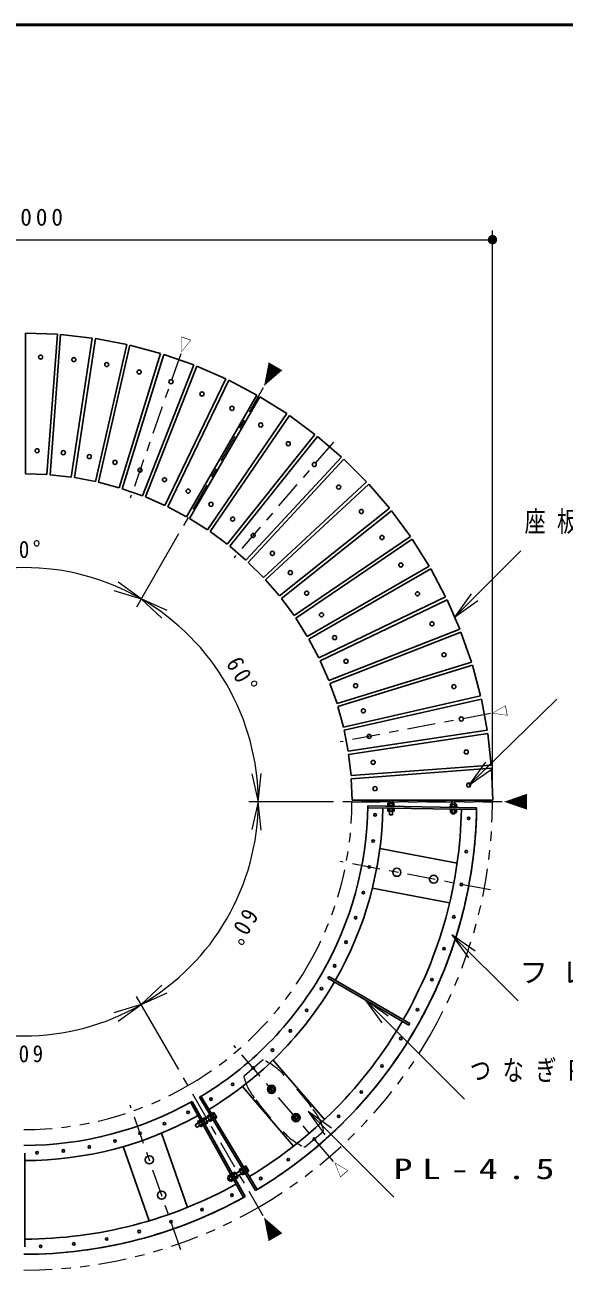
# Model space of a CAD drawing. Units: millimetres on the paper, scale 1:20. Extents: x -365 to 0, y -12 to 257.
# Drawn here: x -267.1 to -209.6, y 124.1 to 257 of the extents above; entities that cross this region are included whole.
import ezdxf
from ezdxf.enums import TextEntityAlignment as Align

# ---------------------------------------------------------------- set-up
doc = ezdxf.new("R2010")
doc.units = ezdxf.units.MM
for name, pattern in [('USER1', [4.5, 2.5, -2]), ('USER2', [6, 3, -1, 1, -1]), ('USER3', [8, 3, -1, 1, -1, 1, -1])]:
    doc.linetypes.add(name, pattern=pattern)
doc.layers.add('LY_1', color=7, linetype='Continuous', lineweight=25)
doc.layers.add('LY_2', color=7, linetype='Continuous', lineweight=13)
doc.styles.add('ＭＳ ゴシック', font='')
doc.styles.get('ＭＳ ゴシック').set_extended_font_data('MS Gothic')

# ---------------------------------------------------------------- blocks, each defined once
blk = doc.blocks.new('open_arrow')
at = {"color": 0, "linetype": 'Continuous', "lineweight": -2}
blk.add_lwpolyline([(7.5, 1.25), (0, 0), (7.5, -1.25)], dxfattribs=at)
blk = doc.blocks.new('filled_dot')
at = {"color": 0, "linetype": 'Continuous', "lineweight": -2, "const_width": 1.25}
blk.add_lwpolyline([(-0.625, 0, 1), (0.625, 0, 1)], format="xyb", close=True, dxfattribs=at)

msp = doc.modelspace()

# ---------------------------------------------------------------- linework, layer by layer
at = {"layer": 'LY_1', "lineweight": 13}
for p, q in [((-317.22, 234.068), (-217.22, 234.068)), ((-217.22, 175.068), (-217.22, 235.068)), ((-250.711, 202.669), (-255.223, 194.855)), ((-221.273, 193.79), (-214.202, 200.861)), ((-219.753, 175.845), (-210.338, 185.02)), ((-234.196, 174.072), (-243.22, 174.072)), ((-221.542, 159.872), (-214.471, 152.801)), ((-250.706, 145.471), (-255.218, 153.285)), ((-230.813, 152.933), (-220.206, 142.327)), ((-236.879, 140.987), (-227.757, 131.864))]:
    msp.add_line(p, q, dxfattribs=at)
at = {"layer": 'LY_1'}
for p, q in [((-267.05, 224.097), (-267.05, 209.087)), ((-263.652, 223.97), (-267.049, 224.097)), ((-263.652, 223.97), (-264.774, 209.002)), ((-263.311, 223.945), (-264.433, 208.976)), ((-259.933, 223.564), (-263.311, 223.945)), ((-259.933, 223.564), (-262.17, 208.721)), ((-259.595, 223.513), (-261.832, 208.67)), ((-256.254, 222.881), (-259.595, 223.513)), ((-256.254, 222.881), (-259.594, 208.247)), ((-255.921, 222.805), (-259.261, 208.171)), ((-252.637, 221.925), (-255.921, 222.805)), ((-252.637, 221.925), (-257.062, 207.581)), ((-252.311, 221.824), (-256.735, 207.481)), ((-249.102, 220.701), (-254.586, 206.729)), ((-249.102, 220.701), (-252.311, 221.824)), ((-248.784, 220.577), (-254.268, 206.604)), ((-245.667, 219.217), (-248.784, 220.577)), ((-245.667, 219.217), (-252.18, 205.693)), ((-245.36, 219.069), (-251.873, 205.545)), ((-242.354, 217.48), (-245.36, 219.069)), ((-242.354, 217.48), (-249.859, 204.481)), ((-242.058, 217.309), (-249.563, 204.31)), ((-242.058, 217.309), (-239.179, 215.5)), ((-239.179, 215.5), (-247.635, 203.098)), ((-238.897, 215.308), (-247.353, 202.906)), ((-238.897, 215.308), (-236.161, 213.289)), ((-236.161, 213.289), (-245.52, 201.553)), ((-235.894, 213.076), (-245.253, 201.341)), ((-235.894, 213.076), (-233.317, 210.858)), ((-233.317, 210.858), (-243.527, 199.855)), ((-233.067, 210.626), (-243.277, 199.623)), ((-233.067, 210.626), (-230.663, 208.222)), ((-264.774, 209.002), (-267.05, 209.087)), ((-262.17, 208.721), (-264.433, 208.976)), ((-259.594, 208.247), (-261.832, 208.67)), ((-257.062, 207.581), (-259.261, 208.171)), ((-254.586, 206.728), (-256.735, 207.481)), ((-230.663, 208.222), (-241.666, 198.012)), ((-230.431, 207.972), (-241.434, 197.762)), ((-230.431, 207.972), (-228.213, 205.394)), ((-252.18, 205.693), (-254.268, 206.604)), ((-249.859, 204.481), (-251.873, 205.545)), ((-228.213, 205.395), (-239.948, 196.036)), ((-228, 205.128), (-239.735, 195.769)), ((-228, 205.127), (-225.981, 202.392)), ((-249.563, 204.31), (-247.635, 203.098)), ((-247.353, 202.906), (-245.52, 201.553)), ((-225.981, 202.392), (-238.383, 193.936)), ((-225.788, 202.11), (-238.191, 193.654)), ((-225.788, 202.11), (-223.98, 199.231)), ((-245.253, 201.34), (-243.527, 199.855)), ((-243.277, 199.623), (-241.666, 198.012)), ((-223.98, 199.231), (-236.979, 191.726)), ((-223.809, 198.935), (-236.808, 191.43)), ((-222.22, 195.929), (-223.809, 198.935)), ((-241.434, 197.762), (-239.948, 196.036)), ((-239.736, 195.769), (-238.383, 193.936)), ((-222.22, 195.929), (-235.744, 189.416)), ((-222.072, 195.621), (-235.596, 189.109)), ((-220.712, 192.505), (-222.072, 195.621)), ((-238.191, 193.654), (-236.979, 191.726)), ((-235.744, 189.416), (-236.808, 191.43)), ((-220.712, 192.505), (-234.685, 187.021)), ((-220.587, 192.187), (-234.56, 186.703)), ((-219.465, 188.978), (-220.588, 192.187)), ((-234.685, 187.021), (-235.596, 189.109)), ((-219.465, 188.978), (-233.808, 184.554)), ((-219.364, 188.652), (-233.708, 184.227)), ((-218.484, 185.368), (-219.364, 188.652)), ((-233.808, 184.554), (-234.56, 186.703)), ((-218.484, 185.368), (-233.118, 182.027)), ((-218.408, 185.035), (-233.042, 181.695)), ((-217.776, 181.694), (-218.408, 185.035)), ((-233.118, 182.027), (-233.708, 184.227)), ((-232.619, 179.457), (-233.042, 181.694)), ((-217.776, 181.694), (-232.619, 179.457)), ((-217.725, 181.356), (-232.568, 179.119)), ((-217.344, 177.978), (-217.725, 181.356)), ((-232.313, 176.856), (-232.568, 179.119)), ((-217.344, 177.978), (-232.313, 176.856)), ((-217.319, 177.637), (-232.287, 176.515)), ((-217.192, 174.239), (-217.319, 177.637)), ((-232.202, 174.239), (-232.287, 176.515)), ((-217.192, 174.239), (-232.202, 174.239)), ((-228.215, 173.927), (-228.215, 174.243)), ((-227.898, 173.927), (-227.898, 174.243)), ((-221.549, 173.811), (-221.549, 174.241)), ((-221.232, 173.811), (-221.232, 174.241)), ((-230.536, 173.429), (-218.918, 173.227)), ((-230.533, 173.629), (-218.914, 173.427)), ((-228.406, 173.594), (-228.406, 173.66)), ((-228.406, 173.66), (-227.706, 173.66)), ((-228.406, 173.594), (-227.706, 173.594)), ((-228.403, 173.38), (-227.703, 173.38)), ((-228.403, 173.313), (-228.403, 173.38)), ((-228.403, 173.313), (-227.703, 173.313)), ((-228.383, 173.66), (-228.383, 173.927)), ((-228.383, 173.927), (-227.73, 173.927)), ((-228.38, 173.047), (-228.38, 173.313)), ((-228.38, 173.047), (-227.726, 173.047)), ((-228.22, 173.66), (-228.22, 173.927)), ((-228.216, 173.047), (-228.216, 173.313)), ((-228.212, 172.657), (-228.212, 173.047)), ((-227.894, 172.657), (-227.894, 173.047)), ((-227.893, 173.66), (-227.893, 173.927)), ((-227.89, 173.047), (-227.89, 173.313)), ((-227.73, 173.66), (-227.73, 173.927)), ((-227.726, 173.047), (-227.726, 173.313)), ((-227.706, 173.594), (-227.706, 173.66)), ((-227.703, 173.313), (-227.703, 173.38)), ((-221.741, 173.544), (-221.041, 173.544)), ((-221.741, 173.478), (-221.741, 173.544)), ((-221.741, 173.478), (-221.041, 173.478)), ((-221.737, 173.197), (-221.737, 173.264)), ((-221.737, 173.264), (-221.037, 173.264)), ((-221.737, 173.197), (-221.037, 173.197)), ((-221.717, 173.811), (-221.064, 173.811)), ((-221.717, 173.544), (-221.717, 173.811)), ((-221.714, 172.931), (-221.714, 173.197)), ((-221.714, 172.931), (-221.061, 172.931)), ((-221.554, 173.544), (-221.554, 173.811)), ((-221.551, 172.931), (-221.551, 173.197)), ((-221.546, 172.773), (-221.546, 172.931)), ((-221.229, 172.773), (-221.229, 172.931)), ((-221.227, 173.544), (-221.227, 173.811)), ((-221.224, 172.931), (-221.224, 173.197)), ((-221.064, 173.544), (-221.064, 173.811)), ((-221.061, 172.931), (-221.061, 173.197)), ((-221.041, 173.478), (-221.041, 173.544)), ((-221.037, 173.197), (-221.037, 173.264)), ((-228.212, 172.657), (-227.894, 172.657)), ((-221.546, 172.773), (-221.229, 172.773)), ((-220.991, 167.527), (-229.236, 169.087)), ((-221.796, 163.269), (-230.041, 164.829)), ((-226.134, 150.232), (-234.794, 155.232)), ((-226.034, 150.405), (-234.694, 155.405)), ((-235.155, 140.13), (-240.629, 146.491)), ((-238.44, 137.304), (-243.913, 143.664)), ((-240.95, 143.747), (-241.202, 143.431)), ((-240.551, 143.687), (-240.95, 143.747)), ((-240.403, 143.311), (-240.551, 143.687)), ((-248.496, 142.516), (-242.512, 132.556)), ((-248.324, 142.619), (-242.34, 132.658)), ((-241.054, 143.055), (-241.202, 143.431)), ((-240.655, 142.995), (-241.055, 143.055)), ((-240.403, 143.311), (-240.655, 142.995)), ((-249.432, 141.979), (-243.798, 131.816)), ((-249.257, 142.077), (-243.623, 131.914)), ((-247.146, 140.809), (-246.973, 140.909)), ((-246.973, 140.909), (-246.646, 140.344)), ((-248.938, 139.581), (-248.601, 139.775)), ((-248.938, 139.581), (-248.78, 139.306)), ((-248.685, 139.921), (-248.454, 140.054)), ((-248.685, 139.921), (-248.358, 139.355)), ((-248.603, 139.779), (-248.372, 139.913)), ((-248.466, 140.074), (-248.408, 140.108)), ((-248.466, 140.074), (-248.116, 139.468)), ((-248.44, 139.497), (-248.209, 139.63)), ((-248.408, 140.108), (-248.058, 139.502)), ((-248.224, 140.217), (-248.167, 140.251)), ((-248.224, 140.217), (-247.874, 139.611)), ((-248.167, 140.251), (-247.817, 139.645)), ((-248.155, 140.231), (-247.924, 140.364)), ((-248.073, 140.089), (-247.842, 140.222)), ((-247.924, 140.364), (-247.597, 139.798)), ((-247.91, 139.806), (-247.679, 139.94)), ((-247.874, 139.611), (-247.817, 139.645)), ((-247.593, 140.361), (-247.866, 140.203)), ((-247.84, 140.218), (-247.566, 140.376)), ((-247.828, 139.665), (-247.597, 139.798)), ((-247.434, 140.086), (-247.707, 139.929)), ((-247.681, 139.944), (-247.408, 140.102)), ((-247.446, 140.64), (-247.677, 140.507)), ((-247.677, 140.507), (-247.35, 139.941)), ((-247.364, 140.499), (-247.595, 140.365)), ((-247.4, 140.694), (-247.457, 140.66)), ((-247.457, 140.66), (-247.107, 140.054)), ((-247.201, 140.216), (-247.432, 140.082)), ((-247.4, 140.694), (-247.05, 140.087)), ((-247.119, 140.074), (-247.35, 139.941)), ((-247.215, 140.796), (-247.158, 140.83)), ((-247.215, 140.796), (-246.865, 140.19)), ((-247.158, 140.83), (-246.808, 140.223)), ((-247.05, 140.087), (-247.107, 140.054)), ((-247.064, 140.668), (-246.891, 140.768)), ((-246.901, 140.385), (-246.728, 140.485)), ((-246.865, 140.19), (-246.808, 140.223)), ((-246.819, 140.244), (-246.646, 140.344)), ((-238.341, 140.715), (-238.593, 140.399)), ((-238.445, 140.023), (-238.593, 140.399)), ((-238.046, 139.963), (-238.445, 140.023)), ((-237.941, 140.655), (-238.341, 140.715)), ((-237.794, 140.279), (-238.046, 139.963)), ((-237.794, 140.279), (-237.941, 140.655)), ((-249.771, 130.762), (-252.542, 138.682)), ((-248.78, 139.306), (-248.442, 139.501)), ((-248.358, 139.355), (-248.127, 139.488)), ((-248.116, 139.468), (-248.058, 139.502)), ((-253.861, 129.331), (-256.633, 137.251)), ((-267.12, 126.569), (-267.12, 136.569)), ((-245.233, 134.244), (-245.176, 134.277)), ((-245.176, 134.277), (-244.826, 133.671)), ((-244.992, 134.387), (-244.934, 134.42)), ((-244.992, 134.387), (-244.642, 133.78)), ((-244.934, 134.42), (-244.584, 133.814)), ((-244.923, 134.4), (-244.692, 134.533)), ((-244.841, 134.258), (-244.61, 134.392)), ((-244.692, 134.533), (-244.365, 133.967)), ((-244.608, 134.388), (-244.236, 134.603)), ((-244.159, 134.647), (-244.531, 134.432)), ((-244.449, 134.113), (-244.077, 134.328)), ((-244, 134.372), (-244.373, 134.157)), ((-244.012, 134.926), (-244.243, 134.792)), ((-244.243, 134.792), (-243.916, 134.226)), ((-243.931, 134.784), (-244.161, 134.651)), ((-243.966, 134.979), (-244.024, 134.946)), ((-244.024, 134.946), (-243.674, 134.34)), ((-243.767, 134.501), (-243.998, 134.368)), ((-243.966, 134.979), (-243.616, 134.373)), ((-243.686, 134.36), (-243.916, 134.226)), ((-243.782, 135.082), (-243.724, 135.115)), ((-243.782, 135.082), (-243.432, 134.475)), ((-243.724, 135.115), (-243.374, 134.509)), ((-243.713, 135.095), (-243.539, 135.195)), ((-243.616, 134.373), (-243.674, 134.34)), ((-243.631, 134.953), (-243.458, 135.053)), ((-243.539, 135.195), (-243.213, 134.629)), ((-243.468, 134.67), (-243.294, 134.77)), ((-243.432, 134.475), (-243.374, 134.509)), ((-243.386, 134.529), (-243.213, 134.629)), ((-245.505, 133.866), (-245.369, 133.945)), ((-245.505, 133.866), (-245.346, 133.591)), ((-245.453, 134.09), (-245.222, 134.224)), ((-245.453, 134.09), (-245.126, 133.524)), ((-245.371, 133.949), (-245.14, 134.082)), ((-245.346, 133.591), (-245.21, 133.67)), ((-245.233, 134.244), (-244.883, 133.637)), ((-245.208, 133.666), (-244.977, 133.799)), ((-245.126, 133.524), (-244.895, 133.658)), ((-244.883, 133.637), (-244.826, 133.671)), ((-244.678, 133.975), (-244.447, 134.109)), ((-244.642, 133.78), (-244.584, 133.814)), ((-244.596, 133.834), (-244.365, 133.967))]:
    msp.add_line(p, q, dxfattribs=at)
at = {"layer": 'LY_1', "linetype": 'USER2', "lineweight": 13}
for p, q in [((-250.486, 221.892), (-255.881, 206.475)), ((-241.704, 218.268), (-250.21, 203.535)), ((-234.171, 212.472), (-244.825, 200.092)), ((-217.437, 183.488), (-233.485, 180.452)), ((-216.185, 174.07), (-233.196, 174.07)), ((-217.437, 164.649), (-233.485, 167.686)), ((-234.171, 135.665), (-244.825, 148.045)), ((-241.701, 129.871), (-250.207, 144.604)), ((-250.486, 126.245), (-255.881, 141.662))]:
    msp.add_line(p, q, dxfattribs=at)
at = {"layer": 'LY_1', "linetype": 'USER3', "lineweight": 13}
msp.add_line((-232.22, 174.069), (-217.22, 174.069), dxfattribs=at)
at = {"layer": 'LY_1', "linetype": 'USER1', "lineweight": 13}
for p, q in [((-243.691, 144.843), (-241.828, 146.446)), ((-237.168, 137.263), (-235.305, 138.867))]:
    msp.add_line(p, q, dxfattribs=at)
at = {"layer": 'LY_1'}
for centre, radius in [((-265.444, 221.535), 0.217), ((-261.902, 221.27), 0.217), ((-258.389, 220.741), 0.217), ((-254.926, 219.95), 0.217), ((-251.532, 218.903), 0.217), ((-248.225, 217.605), 0.217), ((-245.025, 216.064), 0.217), ((-241.949, 214.288), 0.217), ((-265.818, 211.542), 0.217), ((-263.022, 211.333), 0.217), ((-239.014, 212.287), 0.217), ((-260.249, 210.915), 0.217), ((-257.514, 210.291), 0.217), ((-236.237, 210.072), 0.217), ((-254.835, 209.464), 0.217), ((-252.224, 208.44), 0.217), ((-249.698, 207.223), 0.217), ((-233.633, 207.656), 0.217), ((-247.269, 205.821), 0.217), ((-231.217, 205.052), 0.217), ((-244.952, 204.241), 0.217), ((-242.759, 202.493), 0.217), ((-229.002, 202.275), 0.217), ((-240.704, 200.585), 0.217), ((-227.001, 199.34), 0.217), ((-238.796, 198.529), 0.217), ((-237.048, 196.337), 0.217), ((-225.225, 196.264), 0.217), ((-235.468, 194.02), 0.217), ((-223.683, 193.064), 0.217), ((-234.066, 191.591), 0.217), ((-232.849, 189.065), 0.217), ((-222.386, 189.757), 0.217), ((-231.825, 186.454), 0.217), ((-221.339, 186.363), 0.217), ((-230.998, 183.774), 0.217), ((-220.548, 182.899), 0.217), ((-230.374, 181.04), 0.217), ((-220.019, 179.387), 0.217), ((-229.956, 178.267), 0.217), ((-229.746, 175.471), 0.217), ((-219.753, 175.845), 0.217), ((-229.746, 172.667), 0.133), ((-219.753, 172.293), 0.133), ((-229.956, 169.87), 0.133), ((-220.019, 168.75), 0.133), ((-230.374, 167.097), 0.133), ((-227.426, 166.539), 0.433), ((-227.426, 166.539), 0.433), ((-223.496, 165.795), 0.433), ((-220.548, 165.238), 0.133), ((-230.998, 164.363), 0.133), ((-231.825, 161.683), 0.133), ((-221.339, 161.775), 0.133), ((-232.849, 159.073), 0.133), ((-222.386, 158.38), 0.133), ((-234.066, 156.546), 0.133), ((-235.468, 154.117), 0.133), ((-223.683, 155.074), 0.133), ((-237.048, 151.8), 0.133), ((-225.225, 151.873), 0.133), ((-238.796, 149.608), 0.133), ((-227.001, 148.797), 0.133), ((-240.704, 147.552), 0.133), ((-242.759, 145.645), 0.133), ((-229.002, 145.862), 0.133), ((-244.952, 143.896), 0.133), ((-240.803, 143.371), 0.433), ((-240.803, 143.371), 0.2), ((-247.269, 142.316), 0.133), ((-231.217, 143.085), 0.133), ((-249.698, 140.914), 0.133), ((-252.224, 139.698), 0.133), ((-238.193, 140.339), 0.433), ((-238.193, 140.339), 0.2), ((-233.633, 140.481), 0.133), ((-254.835, 138.673), 0.133), ((-263.022, 136.804), 0.133), ((-260.249, 137.222), 0.133), ((-257.514, 137.846), 0.133), ((-236.237, 138.065), 0.133), ((-265.818, 136.595), 0.133), ((-253.844, 135.841), 0.433), ((-239.014, 135.85), 0.133), ((-241.949, 133.849), 0.133), ((-252.523, 132.066), 0.433), ((-245.025, 132.073), 0.133), ((-248.225, 130.532), 0.133), ((-251.532, 129.234), 0.133), ((-254.926, 128.187), 0.133), ((-265.444, 126.602), 0.133), ((-261.902, 126.867), 0.133), ((-258.389, 127.397), 0.133)]:
    msp.add_circle(centre, radius, dxfattribs=at)
at = {"layer": 'LY_1', "lineweight": 13}
for centre, start, end in [((-267.221, 174.07), 60.00006, 119.99973), ((-267.219, 174.07), 0, 59.9999), ((-267.218, 174.069), 300.00064, 359.99991), ((-267.219, 174.067), 240.00082, 299.9999)]:
    msp.add_arc(centre, 24.998, start, end, dxfattribs=at)
at = {"layer": 'LY_1', "linetype": 'USER3', "lineweight": 13}
for radius, start, end in [(35, 330, 0.00002), (50, 330, 0), (35, 299.99998, 330), (50, 299.99999, 330), (35, 270, 300.00002), (50, 270, 300)]:
    msp.add_arc((-267.22, 174.069), radius, start, end, dxfattribs=at)
at = {"layer": 'LY_1'}
for radius, start, end in [(36.69, 330, 359.31407), (38.31, 330.14958, 359.00176), (46.69, 330.12273, 359.00176), (48.31, 330, 359.23895), (48.31, 330, 359.00176), (36.69, 300.68593, 330), (38.31, 300.99824, 329.85042), (37.5, 329.84719, 330.14955), (46.69, 300.99824, 329.87726), (47.5, 329.87936, 330.12062), (48.31, 300.76105, 330), (48.31, 300.99824, 330), (36.69, 270, 299.31407), (38.31, 270.14959, 299.00175), (46.69, 270.12274, 299.00176), (48.31, 270, 299.23895), (48.31, 270, 299.00176)]:
    msp.add_arc((-267.22, 174.069), radius, start, end, dxfattribs=at)
at = {"layer": 'LY_1', "linetype": 'USER1', "lineweight": 13}
for centre, radius, start, end in [((-241.719, 146.32), 0.167, 66.24385, 130.7143), ((-244.212, 140.657), 6.354, 41.39072, 66.24385), ((-243.582, 144.717), 0.167, 130.71429, 195.18475), ((-237.611, 146.337), 6.354, 195.18475, 220.03788), ((-260.683, 123.624), 30.033, 36.43378, 44.99482), ((-218.313, 160.086), 30.033, 216.43377, 224.99482), ((-241.385, 137.372), 6.354, 15.18475, 40.03788), ((-234.784, 143.053), 6.354, 221.39072, 246.24385), ((-235.414, 138.993), 0.167, 310.71429, 15.18475), ((-237.277, 137.39), 0.167, 246.24385, 310.7143)]:
    msp.add_arc(centre, radius, start, end, dxfattribs=at)
at = {"layer": 'LY_2', "lineweight": 50}
msp.add_line((0, 257), (-365, 257), dxfattribs=at)

# ---------------------------------------------------------------- block references
at = {"layer": 'LY_1', "lineweight": 13, "xscale": 0.4, "yscale": 0.4}
for name, p, rotation in [('filled_dot', (-217.22, 234.068), 180), ('open_arrow', (-254.722, 195.719), 153.4), ('open_arrow', (-254.72, 195.719), 326.6), ('open_arrow', (-221.273, 193.79), 45), ('open_arrow', (-219.753, 175.845), 44.3), ('open_arrow', (-242.221, 174.07), 93.4), ('open_arrow', (-242.22, 174.069), 266.6), ('open_arrow', (-221.542, 159.872), 315), ('open_arrow', (-254.719, 152.42), 33.4), ('open_arrow', (-230.813, 152.933), 315), ('open_arrow', (-254.72, 152.418), 206.6), ('open_arrow', (-236.879, 140.987), 315)]:
    msp.add_blockref(name, p, dxfattribs=dict(at, rotation=rotation))

# ---------------------------------------------------------------- texts
at = {"layer": 'LY_1', "style": 'ＭＳ ゴシック', "width": 0.6}
for s, height, rotation, p in [('▽', 1.466, 340.7, (-250.156, 222.836)), ('▼', 2.199, 330, (-240.952, 219.567)), ('▽', 1.466, 280.7, (-216.454, 183.674)), ('▼', 2.199, 270, (-214.683, 174.068)), ('▽', 1.466, 220.7, (-233.519, 134.907)), ('▼', 2.199, 210, (-240.952, 128.57))]:
    msp.add_text(s, height=height, rotation=rotation, dxfattribs=at).set_placement(p, align=Align.MIDDLE_CENTER)
at = {"layer": 'LY_1', "style": 'ＭＳ ゴシック'}
for s, insert, char_height, attachment_point in [('\\T1.33;φ3000', (-267.22, 235.068), 1.833, 8), ('\\T1.54;\\W0.75;座板：合成木材\u300030t', (-213.792, 203.861), 2.199, 4), ('\\T1.33;\\W0.9;60°', (-267.221, 200.068), 1.833, 8), ('\\T1.5;フレーム:40ASGP', (-214.309, 155.801), 2.199, 4), ('\\T1.56;\\W0.75;つなぎPL－６', (-219.638, 145.327), 2.199, 4), ('\\T1.5;\\W1.35;PL-4.5', (-227.771, 134.864), 2.199, 4)]:
    msp.add_mtext(s, dxfattribs=dict(at, insert=insert, char_height=char_height, attachment_point=attachment_point))
at = {"layer": 'LY_1', "char_height": 1.833, "attachment_point": 8, "style": 'ＭＳ ゴシック'}
for insert, rotation in [((-244.704, 187.069), 300), ((-244.703, 161.069), 240), ((-267.219, 148.069), 180)]:
    msp.add_mtext('\\T1.33;\\W0.9;60°', dxfattribs=dict(at, insert=insert, rotation=rotation))

doc.saveas('drawing.dxf')
